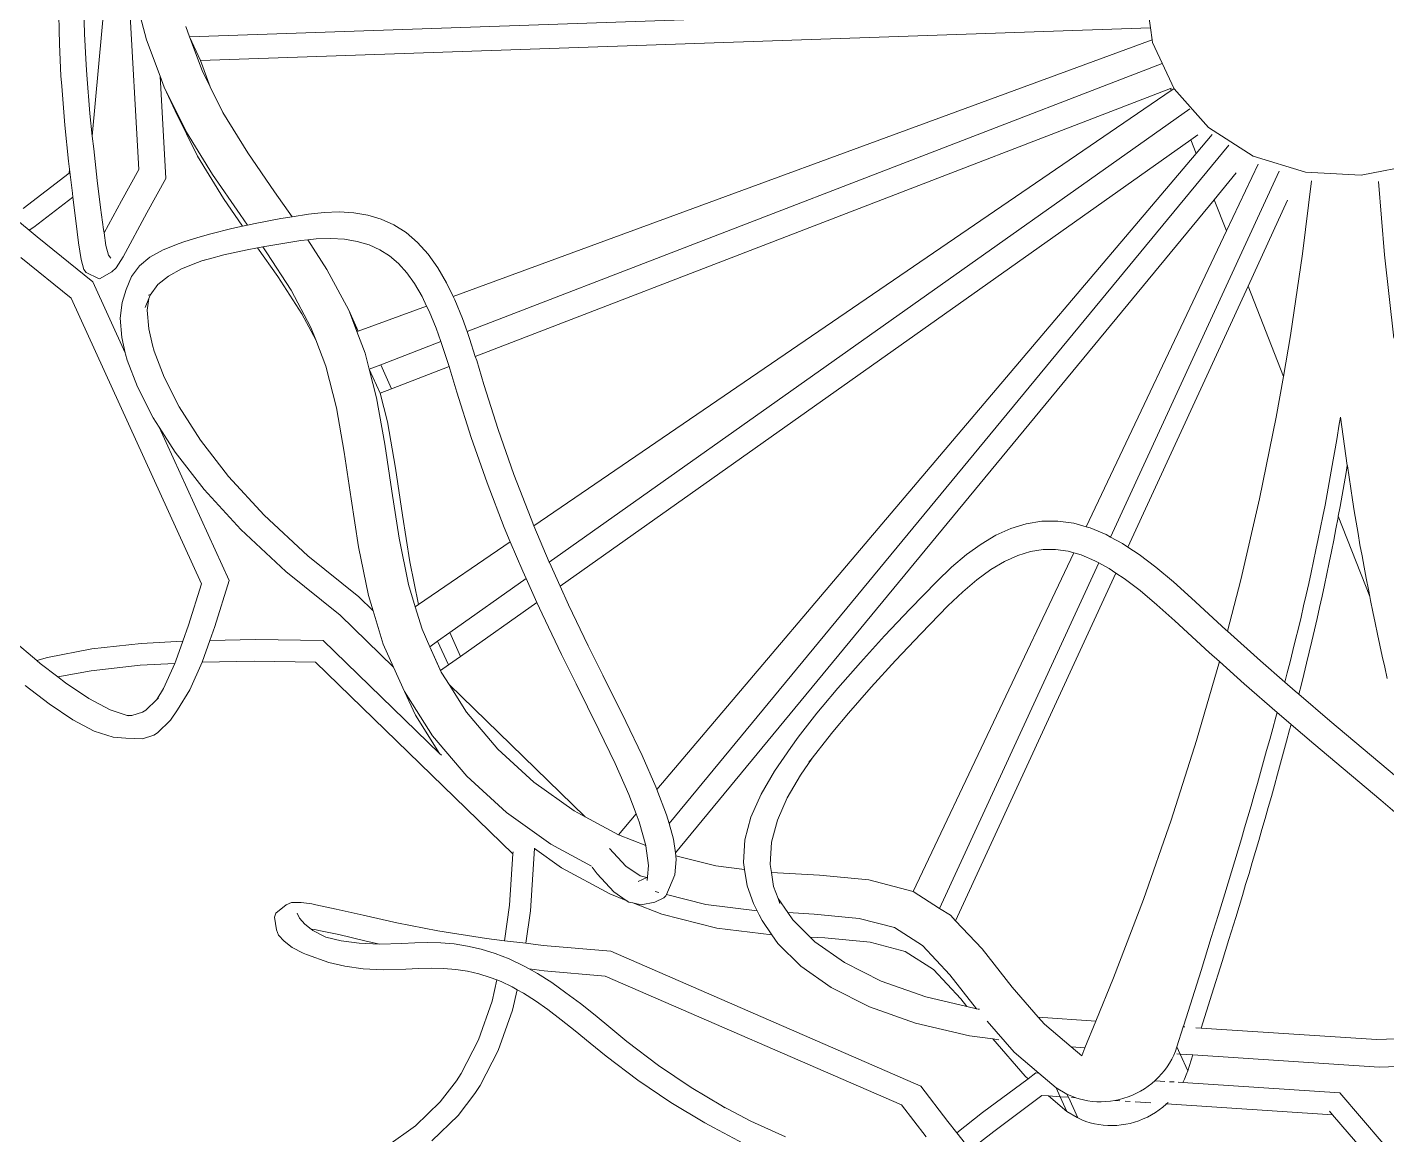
# Model space of a CAD drawing. Header units: millimetres. Extents: x 930469 to 1523124, y -120375 to 411163.
# Drawn here: x 1424498 to 1425119, y -40202 to -39696 of the extents above; entities that cross this region are included whole.
import ezdxf

# ---------------------------------------------------------------- set-up
doc = ezdxf.new("R2010")
doc.units = ezdxf.units.MM
doc.linetypes.add('HIDDEN', pattern=[0.75, 0.5, -0.25])
for name, color, linetype, lineweight in [('A-NET KHUAT', 8, 'HIDDEN', 0), ('A-NET THAY', 8, 'Continuous', 0), ('xr', 8, 'Continuous', 0)]:
    doc.layers.add(name, color=color, linetype=linetype, lineweight=lineweight)

# ---------------------------------------------------------------- blocks, each defined once
blk = doc.blocks.new('zzz')
at = {"layer": 'xr', "ltscale": 3}
for p, q in [((1237263, 21845), (1237281.4, 21866.6)), ((1237656.1, 21851.9), (1237669.3, 21867.7)), ((1237240.2, 21855.7), (1237223.4, 21833.8)), ((1237593.9, 21813.5), (1237631.2, 21859.7)), ((1237708.3, 21815.4), (1237676.1, 21857.4)), ((1237248, 21825.9), (1237260.4, 21842)), ((1237260.4, 21842), (1237263, 21845)), ((1237265.8, 21835.3), (1237263, 21845)), ((1237608.9, 21793.8), (1237650.2, 21844.8)), ((1237650.2, 21844.8), (1237656.1, 21851.9)), ((1237658.8, 21847.8), (1237656.1, 21851.9)), ((1237686.3, 21812.1), (1237658.8, 21847.8)), ((1237223.4, 21833.8), (1237208.9, 21812.1)), ((1237273.5, 21794.6), (1237265.8, 21835.3)), ((1237228.2, 21797.3), (1237242.5, 21818.7)), ((1237242.5, 21818.7), (1237248, 21825.9)), ((1237253.7, 21795.3), (1237248, 21825.9)), ((1237752, 21819.3), (1237719.2, 21815.9)), ((1237787.8, 21822.2), (1237752, 21819.3)), ((1237797.2, 21822.9), (1237787.8, 21822.2)), ((1237826, 21824.4), (1237797.2, 21822.9)), ((1237865.8, 21825.2), (1237826, 21824.4)), ((1237208.9, 21812.1), (1237198.5, 21792.5)), ((1237593.9, 21813.5), (1237333.1, 21694.5)), ((1237629.5, 21804.4), (1237620.3, 21802.1)), ((1237644.5, 21806.8), (1237629.5, 21804.4)), ((1237664.8, 21809.4), (1237644.5, 21806.8)), ((1237686.3, 21812.1), (1237664.8, 21809.4)), ((1237689.9, 21812.5), (1237686.3, 21812.1)), ((1237712, 21815.1), (1237689.9, 21812.5)), ((1237712, 21815.1), (1237708.3, 21815.4)), ((1237719.2, 21815.9), (1237712, 21815.1)), ((1237198.5, 21792.5), (1237192.8, 21775.2)), ((1237218, 21778.1), (1237228.2, 21797.3)), ((1237258.7, 21750.5), (1237253.7, 21795.3)), ((1237278.5, 21749.5), (1237273.5, 21794.6)), ((1237608.9, 21793.8), (1237544.1, 21764.3)), ((1237611.9, 21788.5), (1237617.5, 21800)), ((1237620.3, 21802.1), (1237617.5, 21800)), ((1237701.5, 21789.7), (1237730.4, 21793)), ((1237730.4, 21793), (1237742.1, 21794.3)), ((1237742.1, 21794.3), (1237762.8, 21796.4)), ((1237742.1, 21794.3), (1237967, 21774)), ((1237762.8, 21796.4), (1237798.2, 21799.3)), ((1237798.2, 21799.3), (1237807.3, 21799.9)), ((1237807.3, 21799.9), (1237835.7, 21801.4)), ((1237835.7, 21801.4), (1237858.2, 21801.9)), ((1237611.9, 21788.5), (1237611.7, 21787.7)), ((1237618.2, 21776.5), (1237611.7, 21787.7)), ((1237630.5, 21777.5), (1237633.3, 21779.5)), ((1237633.3, 21779.5), (1237642.2, 21781.8)), ((1237642.2, 21781.8), (1237653.6, 21783.5)), ((1237653.6, 21783.5), (1237656.9, 21784.1)), ((1237653.6, 21783.5), (1237683.1, 21767.6)), ((1237656.9, 21784.1), (1237676.8, 21786.7)), ((1237676.8, 21786.7), (1237701.5, 21789.7)), ((1237192, 21763.7), (1237192.8, 21775.2)), ((1237212.7, 21762.4), (1237218, 21778.1)), ((1237544.1, 21764.3), (1237558.2, 21767.4)), ((1237558.2, 21767.4), (1237575.7, 21768.8)), ((1237575.7, 21768.8), (1237590.1, 21767)), ((1237602.1, 21763.3), (1237590.1, 21767)), ((1237618.2, 21776.5), (1237621.7, 21772.4)), ((1237621.7, 21772.4), (1237631.8, 21766.2)), ((1237683.1, 21767.6), (1237711.6, 21751.9)), ((1237192, 21763.7), (1237191.4, 21748.4)), ((1237212.4, 21761.2), (1237212.7, 21762.4)), ((1237212.7, 21762.4), (1237212.6, 21758.2)), ((1237212.6, 21758.2), (1237215.8, 21748.4)), ((1237512.9, 21753), (1237537.3, 21762.3)), ((1237537.3, 21762.3), (1237542.9, 21764)), ((1237542.9, 21764), (1237544.1, 21764.3)), ((1237602.1, 21763.3), (1237613.9, 21758.6)), ((1237613.9, 21758.6), (1237623.6, 21751.3)), ((1237631.8, 21766.2), (1237672, 21744.5)), ((1237914.7, 21763.3), (1237711.6, 21751.9)), ((1237830.2, 21744.8), (1237875, 21756.6)), ((1237191.4, 21748.4), (1237194.8, 21738.1)), ((1237215.8, 21748.4), (1237217.6, 21745.5)), ((1237217.6, 21745.5), (1237227.5, 21735.2)), ((1237260.4, 21718.9), (1237258.7, 21750.5)), ((1237280.6, 21711.6), (1237278.5, 21749.5)), ((1237484.8, 21738.7), (1237512.9, 21753)), ((1237566, 21742.6), (1237551, 21739.3)), ((1237583.2, 21744), (1237566, 21742.6)), ((1237593.6, 21742.7), (1237583.2, 21744)), ((1237585.4, 21745.9), (1237593.6, 21742.7)), ((1237593.6, 21742.7), (1237596.9, 21741.4)), ((1237596.6, 21742.5), (1237597.4, 21742.2)), ((1237623.6, 21751.3), (1237631.5, 21741.6)), ((1237672, 21744.5), (1237703.5, 21727.1)), ((1237830.2, 21744.8), (1237796.8, 21732.3)), ((1237194.8, 21738.1), (1237196.8, 21734.8)), ((1237196.8, 21734.8), (1237208.4, 21722.8)), ((1237227.5, 21735.2), (1237237.3, 21729.1)), ((1237227.5, 21735.2), (1237228.8, 21733.9)), ((1237476.2, 21733.3), (1237336.1, 21669.3)), ((1237453.4, 21718.7), (1237476.2, 21733.3)), ((1237476.2, 21733.3), (1237484.8, 21738.7)), ((1237545.7, 21737.7), (1237521.8, 21728.6)), ((1237551, 21739.3), (1237545.7, 21737.7)), ((1237596.9, 21741.4), (1237606.4, 21734.3)), ((1237606.4, 21734.3), (1237614.2, 21724.7)), ((1237631.5, 21741.6), (1237638.3, 21729.4)), ((1237638.3, 21729.4), (1237644.1, 21714.8)), ((1237796.8, 21732.3), (1237703.5, 21727.1)), ((1237796.8, 21732.3), (1237786.9, 21728.6)), ((1237217.9, 21716.4), (1237208.4, 21722.8)), ((1237237.3, 21729.1), (1237260.4, 21718.9)), ((1237260.4, 21718.9), (1237262.6, 21718)), ((1237262.6, 21718), (1237280.6, 21711.6)), ((1237419.1, 21692.1), (1237453.4, 21718.7)), ((1237521.8, 21728.6), (1237494.7, 21714.8)), ((1237614.2, 21724.7), (1237620.8, 21712.7)), ((1237765.1, 21718.7), (1237723.8, 21698.2)), ((1237786.9, 21728.6), (1237745.6, 21708.2)), ((1237765.1, 21718.7), (1237786.9, 21728.6)), ((1237217.9, 21716.4), (1237236.2, 21705.2)), ((1237236.2, 21705.2), (1237261.5, 21694)), ((1237280.6, 21711.6), (1237295.2, 21706.3)), ((1237295.2, 21706.3), (1237333.1, 21694.5)), ((1237494.7, 21714.8), (1237464.3, 21695.4)), ((1237620.8, 21712.7), (1237626.6, 21698.3)), ((1237644.1, 21714.8), (1237645.5, 21710.7)), ((1237645.5, 21710.7), (1237649.5, 21697.7)), ((1237745.6, 21708.2), (1237706.9, 21684.3)), ((1237832.9, 21705.4), (1237802, 21693.9)), ((1237811.2, 21695.5), (1237832.9, 21705.4)), ((1237842.3, 21708.9), (1237832.9, 21705.4)), ((1237864.3, 20793.1), (1237832.9, 21705.4)), ((1237262.3, 21646.4), (1237261.5, 21694)), ((1237261.5, 21694), (1237261.5, 21694)), ((1237261.5, 21694), (1237281.4, 21686.9)), ((1237382.6, 21658.5), (1237419.1, 21692.1)), ((1237464.3, 21695.4), (1237431.2, 21669.7)), ((1237626.6, 21698.3), (1237628, 21694.3)), ((1237628, 21694.3), (1237630.1, 21687.3)), ((1237628.5, 21693.4), (1237630.1, 21687.3)), ((1237652.8, 21685.9), (1237649.5, 21697.7)), ((1237723.8, 21698.2), (1237685.1, 21674.4)), ((1237811.2, 21695.5), (1237787.1, 21686.5)), ((1237802, 21693.9), (1237787.1, 21686.5)), ((1237841, 20827.4), (1237811.2, 21695.5)), ((1237282.1, 21645.1), (1237281.4, 21686.9)), ((1237281.4, 21686.9), (1237294.1, 21682.3)), ((1237294.1, 21682.3), (1237336.1, 21669.3)), ((1237630.1, 21687.3), (1237633.5, 21674.2)), ((1237652.8, 21685.9), (1237657.7, 21666.7)), ((1237706.9, 21684.3), (1237670.5, 21659.2)), ((1237787.1, 21686.5), (1237763.6, 21674.9)), ((1237431.2, 21669.7), (1237395.8, 21637.1)), ((1237633.5, 21674.2), (1237638.1, 21652.7)), ((1237685.1, 21674.4), (1237659.8, 21657)), ((1237763.6, 21674.9), (1237726.9, 21652.3)), ((1237344.4, 21617.3), (1237382.6, 21658.5)), ((1237657.7, 21666.7), (1237659.8, 21657)), ((1237659.8, 21657), (1237660.8, 21652.5)), ((1237670.5, 21659.2), (1237660.8, 21652.5)), ((1237261.5, 21590.3), (1237262.3, 21646.4)), ((1237281.2, 21583.2), (1237282.1, 21645.1)), ((1237639.9, 21643.2), (1237613.8, 21624.9)), ((1237638.1, 21652.7), (1237639.9, 21643.2)), ((1237639.9, 21643.2), (1237640.8, 21638.5)), ((1237660.8, 21652.5), (1237662.3, 21645.4)), ((1237662.3, 21645.4), (1237666.7, 21621.9)), ((1237726.9, 21652.3), (1237691.3, 21627.7)), ((1237395.8, 21637.1), (1237358.7, 21597.2)), ((1237635.5, 21634.8), (1237601.4, 21612.7)), ((1237640.8, 21638.5), (1237635.5, 21634.8)), ((1237640.8, 21638.5), (1237642.5, 21629.2)), ((1237006.6, 21619.1), (1237000.9, 21611.5)), ((1237012.1, 21624), (1237006.6, 21619.1)), ((1237016.9, 21626), (1237012.1, 21624)), ((1237028.6, 21627.7), (1237016.9, 21626)), ((1237032.2, 21626.5), (1237028.6, 21627.7)), ((1237039.9, 21617), (1237032.2, 21626.5)), ((1237613.8, 21624.9), (1237579.6, 21602.8)), ((1237642.5, 21629.2), (1237646.6, 21603.8)), ((1237666.7, 21621.9), (1237668.4, 21611.7)), ((1237691.3, 21627.7), (1237668.4, 21611.7)), ((1237000.9, 21611.5), (1236995.5, 21601.5)), ((1237022, 21600.2), (1237027.5, 21605.1)), ((1237027.5, 21605.1), (1237032.2, 21607.1)), ((1237041.8, 21612.3), (1237039.9, 21617)), ((1237041.9, 21603.4), (1237041.8, 21612.3)), ((1237304.3, 21567.8), (1237344.4, 21617.3)), ((1237601.4, 21612.7), (1237567.3, 21594.5)), ((1237668.4, 21611.7), (1237670.8, 21596.7)), ((1236994.3, 21598.6), (1236987.1, 21578.2)), ((1236995.5, 21601.5), (1236994.3, 21598.6)), ((1237011.1, 21582.8), (1237016.4, 21592.8)), ((1237016.4, 21592.8), (1237017.5, 21594.2)), ((1237017.1, 21591), (1237017.5, 21594.2)), ((1237017.5, 21594.2), (1237022, 21600.2)), ((1237039.8, 21589.9), (1237040.6, 21593.8)), ((1237040.6, 21593.8), (1237041.9, 21603.4)), ((1237358.7, 21597.2), (1237321.1, 21550.7)), ((1237579.6, 21602.8), (1237556, 21590.1)), ((1237567.3, 21594.5), (1237556, 21590.1)), ((1237647.3, 21597.4), (1237620.1, 21579.9)), ((1237646.6, 21603.8), (1237647.3, 21597.4)), ((1237647.3, 21597.4), (1237648.2, 21589.7)), ((1237670.8, 21596.7), (1237672.4, 21582.4)), ((1237010.3, 21580.9), (1237006.9, 21566.9)), ((1237010.3, 21580.9), (1237011.1, 21582.8)), ((1237010.4, 21581.4), (1237010.3, 21580.9)), ((1237012.5, 21569), (1237016.4, 21587.3)), ((1237016.4, 21587.3), (1237017.1, 21591)), ((1237035.9, 21571.3), (1237039.8, 21589.9)), ((1237261.5, 21590.3), (1237086.3, 21409.9)), ((1237281.2, 21583.2), (1237178.1, 21477)), ((1237531.9, 21580.9), (1237493.9, 21571.2)), ((1237556, 21590.1), (1237531.9, 21580.9)), ((1237648.2, 21589.7), (1237648.6, 21576.4)), ((1237672.4, 21582.4), (1237672.8, 21568.6)), ((1236987.1, 21578.2), (1236983.6, 21563.6)), ((1237006.9, 21545.1), (1237012.5, 21569)), ((1237030.2, 21546.8), (1237035.9, 21571.3)), ((1237304.3, 21567.8), (1237256.9, 21519)), ((1237493.9, 21571.2), (1237453.3, 21564)), ((1237620.1, 21579.9), (1237583, 21560)), ((1237648.6, 21576.4), (1237647.9, 21563.9)), ((1237672.8, 21568.6), (1237672, 21555.4)), ((1236983.6, 21563.6), (1236981.4, 21546.9)), ((1237006.9, 21566.9), (1237004.8, 21550.3)), ((1237410.8, 21557.7), (1237366.9, 21550.9)), ((1237453.3, 21564), (1237410.8, 21557.7)), ((1237571.7, 21555.7), (1237563.5, 21552.5)), ((1237563.9, 21551.3), (1237583, 21560)), ((1237571.7, 21555.7), (1237563.9, 21551.4)), ((1237583, 21560), (1237571.7, 21555.7)), ((1237647.9, 21563.9), (1237645.9, 21552.2)), ((1237672, 21555.4), (1237669.9, 21542.6)), ((1236981.4, 21546.9), (1236980.5, 21528.2)), ((1237004.8, 21550.3), (1237003.9, 21531.7)), ((1237003.9, 21531.7), (1237006.9, 21545.1)), ((1237023.4, 21516.1), (1237030.2, 21546.8)), ((1237308.3, 21537.6), (1237321.1, 21550.7)), ((1237366.9, 21550.9), (1237322.4, 21541.8)), ((1237543.9, 21545), (1237529.1, 21541.2)), ((1237563.5, 21552.5), (1237543.9, 21545)), ((1237563.9, 21551.4), (1237563.5, 21552.5)), ((1237563.9, 21551.3), (1237563.9, 21551.4)), ((1237586.8, 21488.8), (1237563.9, 21551.3)), ((1237645.9, 21552.2), (1237642.7, 21541.4)), ((1237003.9, 21531.7), (1237004.5, 21511.3)), ((1237308.3, 21537.6), (1237277.9, 21528.4)), ((1237322.4, 21541.8), (1237308.3, 21537.6)), ((1237502.9, 21534.5), (1237460.6, 21527)), ((1237507.3, 21531.3), (1237481.1, 21524.6)), ((1237529.1, 21541.2), (1237502.9, 21534.5)), ((1237507.3, 21531.3), (1237529.1, 21541.2)), ((1237511.3, 21520.8), (1237507.3, 21531.3)), ((1237511.3, 21520.8), (1237533.1, 21530.7)), ((1237533.1, 21530.7), (1237529.1, 21541.2)), ((1237554.3, 21475.8), (1237533.1, 21530.7)), ((1237638.2, 21531.6), (1237632.6, 21522.7)), ((1237642.7, 21541.4), (1237638.2, 21531.6)), ((1237669.9, 21542.6), (1237666.2, 21530.4)), ((1236818.9, 21525.4), (1236837.8, 21499.1)), ((1236980.5, 21528.2), (1236981.1, 21507.7)), ((1237256.9, 21519), (1237234.7, 21509)), ((1237277.9, 21528.4), (1237256.9, 21519)), ((1237417.7, 21520.7), (1237374.7, 21514)), ((1237460.6, 21527), (1237417.7, 21520.7)), ((1237481.1, 21524.6), (1237438.8, 21517.1)), ((1237531.6, 21468.3), (1237511.3, 21520.8)), ((1237632.6, 21522.7), (1237625.6, 21514.5)), ((1237660.9, 21518.8), (1237653.9, 21507.6)), ((1237666.2, 21530.4), (1237660.9, 21518.8)), ((1236981.1, 21507.7), (1236981.7, 21496.1)), ((1237004.5, 21511.3), (1237005.1, 21499.5)), ((1237016.1, 21478.6), (1237023.4, 21516.1)), ((1237234.7, 21509), (1237194.2, 21483.3)), ((1237212.9, 21499.1), (1237234.7, 21509)), ((1237374.7, 21514), (1237332.5, 21505.4)), ((1237395.9, 21510.8), (1237353, 21504.1)), ((1237438.8, 21517.1), (1237395.9, 21510.8)), ((1237617.3, 21507), (1237607.4, 21499.8)), ((1237625.6, 21514.5), (1237617.3, 21507)), ((1237653.9, 21507.6), (1237645, 21497.2)), ((1236837.8, 21499.1), (1236859.9, 21476.3)), ((1236981.7, 21496.1), (1236981.9, 21484.6)), ((1237005.1, 21499.5), (1237005.3, 21487.6)), ((1237212.9, 21499.1), (1237178.1, 21477)), ((1237312, 21499.2), (1237291.5, 21493)), ((1237332.5, 21505.4), (1237312, 21499.2)), ((1237314.1, 21496.1), (1237312, 21499.2)), ((1237353, 21504.1), (1237314.1, 21496.1)), ((1237371.3, 21412.3), (1237314.1, 21496.1)), ((1237607.4, 21499.8), (1237595.7, 21493)), ((1237645, 21497.2), (1237634.3, 21487.5)), ((1236824.1, 21484), (1236847.4, 21460.1)), ((1236981.9, 21484.6), (1236981.6, 21473.3)), ((1237005.3, 21487.6), (1237005, 21475.7)), ((1237194.2, 21483.3), (1237157.2, 21452)), ((1237275.6, 21485.9), (1237252.4, 21475.5)), ((1237253.8, 21476), (1237275.6, 21485.9)), ((1237291.5, 21493), (1237275.6, 21485.9)), ((1237280.6, 21478.7), (1237275.6, 21485.9)), ((1237582.1, 21486.5), (1237566.5, 21480.1)), ((1237586.8, 21488.8), (1237582.1, 21486.5)), ((1237595.7, 21493), (1237586.8, 21488.8)), ((1237634.3, 21487.5), (1237621.9, 21478.6)), ((1236859.9, 21476.3), (1236879, 21461.6)), ((1236981.6, 21473.3), (1236980.7, 21462.2)), ((1237005, 21475.7), (1237004, 21463.6)), ((1237009, 21434), (1237016.1, 21478.6)), ((1237176.5, 21475.3), (1237178.1, 21477)), ((1237251.5, 21475), (1237241, 21468.3)), ((1237253.8, 21476), (1237251.5, 21475)), ((1237252.4, 21475.5), (1237251.5, 21475)), ((1237258.9, 21468.8), (1237253.8, 21476)), ((1237258.9, 21468.8), (1237280.6, 21478.7)), ((1237266.7, 21457.8), (1237258.9, 21468.8)), ((1237288.5, 21467.7), (1237280.6, 21478.7)), ((1237549, 21473.9), (1237531.6, 21468.3)), ((1237554.3, 21475.8), (1237549, 21473.9)), ((1237566.5, 21480.1), (1237554.3, 21475.8)), ((1237608, 21470.5), (1237595.7, 21464.6)), ((1237621.9, 21478.6), (1237608, 21470.5)), ((1236847.4, 21460.1), (1236867.4, 21444.7)), ((1236879, 21461.6), (1236885.7, 21457.2)), ((1236885.7, 21457.2), (1236916.3, 21441.4)), ((1236980.7, 21462.2), (1236979, 21451.4)), ((1237004, 21463.6), (1237002.1, 21451.4)), ((1237241, 21468.3), (1237120.3, 21344)), ((1237241, 21468.3), (1237215.8, 21452.2)), ((1237266.7, 21457.8), (1237288.5, 21467.7)), ((1237316, 21388), (1237266.7, 21457.8)), ((1237337.8, 21397.9), (1237288.5, 21467.7)), ((1237508.1, 21461.1), (1237466.7, 21448.1)), ((1237529.6, 21467.6), (1237508.1, 21461.1)), ((1237531.6, 21468.3), (1237529.6, 21467.6)), ((1237575.6, 21456.1), (1237563.5, 21451.8)), ((1237592.6, 21463.1), (1237575.6, 21456.1)), ((1237595.7, 21464.6), (1237592.6, 21463.1)), ((1237830, 20825.8), (1237595.7, 21464.6)), ((1236867.4, 21444.7), (1236874.8, 21439.8)), ((1236979, 21451.4), (1236976.7, 21441)), ((1237002.1, 21451.4), (1236999.3, 21438.9)), ((1237157.2, 21452), (1237124.1, 21415.9)), ((1237215.8, 21452.2), (1237182.1, 21423.8)), ((1237466.7, 21448.1), (1237425.3, 21433.6)), ((1237540.8, 21444.3), (1237537, 21443)), ((1237557.1, 21449.5), (1237540.8, 21444.3)), ((1237540.8, 21444.3), (1237785.7, 20809)), ((1237563.5, 21451.8), (1237557.1, 21449.5)), ((1237808.4, 20816.6), (1237563.5, 21451.8)), ((1236874.8, 21439.8), (1236906.6, 21423.3)), ((1236916.3, 21441.4), (1236951.7, 21428.9)), ((1236976.7, 21441), (1236973.5, 21430.8)), ((1236999.3, 21438.9), (1236995.4, 21426.2)), ((1237007, 21417.5), (1237009, 21434)), ((1237425.3, 21433.6), (1237384.5, 21417.8)), ((1237515.2, 21436.5), (1237473.9, 21423.5)), ((1237537, 21443), (1237515.2, 21436.5)), ((1236906.6, 21423.3), (1236943.6, 21410.3)), ((1236951.7, 21428.9), (1236971.1, 21424.5)), ((1236969.6, 21420.7), (1236964.8, 21410.6)), ((1236971.1, 21424.5), (1236969.6, 21420.7)), ((1236973.5, 21430.8), (1236971.1, 21424.5)), ((1236995.4, 21426.2), (1236990.3, 21413.3)), ((1237182.1, 21423.8), (1237151.9, 21390.9)), ((1237473.9, 21423.5), (1237432.9, 21409.1)), ((1236943.6, 21410.3), (1236962.2, 21406)), ((1236964.8, 21410.6), (1236962.2, 21406)), ((1236990.3, 21413.3), (1236984.1, 21400.3)), ((1237004.6, 21398), (1237007, 21417.5)), ((1237007, 21417.5), (1237039.5, 21413.1)), ((1237039.5, 21413.1), (1237086.3, 21409.9)), ((1237086.3, 21409.9), (1237088.3, 21409.8)), ((1237124.1, 21415.9), (1237095.3, 21375.4)), ((1237371.3, 21412.3), (1237344.5, 21401)), ((1237384.5, 21417.8), (1237371.3, 21412.3)), ((1237432.9, 21409.1), (1237392.3, 21393.4)), ((1236958.9, 21400.2), (1236952, 21389.3)), ((1236962.2, 21406), (1236958.9, 21400.2)), ((1236981.2, 21395.2), (1236976.9, 21387.4)), ((1236979.6, 21381.4), (1236981.2, 21395.2)), ((1236984.1, 21400.3), (1236981.2, 21395.2)), ((1237002.7, 21382.2), (1237004.6, 21398)), ((1237004.6, 21398), (1237034.3, 21393.9)), ((1237034.3, 21393.9), (1237091.1, 21390.2)), ((1237337.8, 21397.9), (1237316, 21388)), ((1237344.5, 21401), (1237337.8, 21397.9)), ((1236952, 21389.3), (1236944, 21377.9)), ((1236976.9, 21387.4), (1236968.7, 21374.5)), ((1236997.3, 21320.5), (1237002.7, 21382.2)), ((1237091.1, 21390.2), (1237073.6, 21365.5)), ((1237091.1, 21390.2), (1237091.6, 21390.1)), ((1237151.9, 21390.9), (1237125.7, 21353.9)), ((1237305.7, 21383.3), (1237268.4, 21365.5)), ((1237316, 21388), (1237305.7, 21383.3)), ((1237386, 21390.8), (1237352.8, 21376.8)), ((1237392.3, 21393.4), (1237386, 21390.8)), ((1237783.9, 20808.3), (1237386, 21390.8)), ((1236944, 21377.9), (1236934.8, 21365.8)), ((1236968.7, 21374.5), (1236959.5, 21361.5)), ((1236974.7, 21325.5), (1236979.6, 21381.4)), ((1237095.3, 21375.4), (1237075.2, 21338.2)), ((1237352.4, 21376.6), (1237331, 21366.9)), ((1237352.8, 21376.8), (1237352.4, 21376.6)), ((1237766.9, 20791.4), (1237352.8, 21376.8)), ((1236934.8, 21365.8), (1236924.6, 21353)), ((1236959.5, 21361.5), (1236949.6, 21348.3)), ((1237073.6, 21365.5), (1237049.7, 21321.3)), ((1237268.4, 21365.5), (1237241.6, 21352.2)), ((1237313.7, 21359), (1237276.4, 21341.1)), ((1237331, 21366.9), (1237313.7, 21359)), ((1237331, 21366.9), (1237738.7, 20790.6)), ((1236924.6, 21353), (1236913.5, 21339.3)), ((1236949.6, 21348.3), (1236938.8, 21334.8)), ((1237125.7, 21353.9), (1237120.3, 21344)), ((1237241.6, 21352.2), (1237199.6, 21331.4)), ((1236913.5, 21339.3), (1236901.4, 21324.6)), ((1236938.8, 21334.8), (1236927.2, 21320.6)), ((1237051.6, 21317.6), (1237068, 21332.8)), ((1237068, 21332.8), (1237074.2, 21337.5)), ((1237120.3, 21344), (1237103.8, 21313.4)), ((1237276.4, 21341.1), (1237249.6, 21327.9)), ((1236974.7, 21325.5), (1236856.9, 21054.8)), ((1236997.3, 21320.5), (1236874.1, 21037.2)), ((1236901.4, 21324.6), (1236879.5, 21295.8)), ((1236927.2, 21320.6), (1236915, 21305.8)), ((1237049.7, 21321.3), (1237043.8, 21306.4)), ((1237091.1, 21321.6), (1237075.1, 21306.9)), ((1237199.6, 21331.4), (1237168.8, 21316.5)), ((1237249.6, 21327.9), (1237207.4, 21306.9)), ((1237043.8, 21306.4), (1237051.6, 21317.6)), ((1237075.1, 21306.9), (1237066.1, 21293.8)), ((1237103.8, 21313.4), (1237094.1, 21288.5)), ((1237122.8, 21297.3), (1237103.8, 21313.4)), ((1237168.8, 21316.5), (1237140.6, 21304.1)), ((1237207.4, 21306.9), (1237176.2, 21291.9)), ((1236879.5, 21295.8), (1236859.1, 21265.7)), ((1236915, 21305.8), (1236893.1, 21277)), ((1237041.5, 21300.3), (1237031.1, 21273.8)), ((1237039.8, 21292.8), (1237041.5, 21300.3)), ((1237041.5, 21300.3), (1237042.3, 21304.1)), ((1237042.3, 21304.1), (1237043.8, 21306.4)), ((1237043.8, 21306.4), (1237043.2, 21304.9)), ((1237064.7, 21287.5), (1237061.2, 21295.4)), ((1237115.5, 21294.5), (1237094.1, 21288.5)), ((1237122.8, 21297.3), (1237115.5, 21294.5)), ((1237140.6, 21304.1), (1237122.8, 21297.3)), ((1237042.3, 21280.4), (1237039.8, 21292.8)), ((1237065.2, 21286.9), (1237061.9, 21287.2)), ((1237066.1, 21293.8), (1237064.7, 21287.5)), ((1237064.8, 21287.3), (1237064.7, 21287.5)), ((1237065.2, 21286.9), (1237064.8, 21287.3)), ((1237075.7, 21285.9), (1237065.2, 21286.9)), ((1237093.7, 21288.4), (1237075.7, 21285.9)), ((1237094.1, 21288.5), (1237093.7, 21288.4)), ((1237176.2, 21291.9), (1237147.6, 21279.2)), ((1236893.1, 21277), (1236872.9, 21247.1)), ((1237031.1, 21273.8), (1237018.4, 21223.7)), ((1237049.3, 21269.6), (1237040.2, 21233.6)), ((1237046.1, 21271.9), (1237042.3, 21280.4)), ((1237048, 21270.2), (1237046.1, 21271.9)), ((1237049.3, 21269.6), (1237048, 21270.2)), ((1237055.5, 21266.8), (1237049.3, 21269.6)), ((1237051.9, 21279.8), (1237051.1, 21276.7)), ((1237145.2, 21278.3), (1237122, 21269.5)), ((1237147.6, 21279.2), (1237145.2, 21278.3)), ((1237726.3, 20785.7), (1237145.2, 21278.3)), ((1236859.1, 21265.7), (1236840.5, 21234.6)), ((1237067.2, 21262), (1237055.5, 21266.8)), ((1237081.3, 21260.7), (1237067.2, 21262)), ((1237084.6, 21261.2), (1237075.4, 21224.6)), ((1237084.6, 21261.2), (1237081.3, 21260.7)), ((1237087.3, 21261.5), (1237084.6, 21261.2)), ((1237099.8, 21263.2), (1237087.3, 21261.5)), ((1237087.3, 21261.5), (1237684, 20769.1)), ((1237114.1, 21267.3), (1237099.8, 21263.2)), ((1237122, 21269.5), (1237114.1, 21267.3)), ((1237733.8, 20755.9), (1237114.1, 21267.3)), ((1236872.9, 21247.1), (1236855.8, 21218.5)), ((1236836.2, 21226.8), (1236840.5, 21234.6)), ((1237040.2, 21233.6), (1237034.4, 21186.8)), ((1236836.2, 21226.8), (1236819.4, 21194.8)), ((1237018.4, 21223.7), (1237012.2, 21173.2)), ((1237075.4, 21224.6), (1237072.1, 21198.3)), ((1236842.2, 21192.6), (1236855.8, 21218.5)), ((1236855.8, 21218.5), (1236854.4, 21216.2)), ((1237041.1, 21190), (1237057.1, 21196)), ((1237057.1, 21196), (1237072.1, 21198.3)), ((1237072.1, 21198.3), (1237078.3, 21199.3)), ((1237078.3, 21199.3), (1237099.2, 21197.9)), ((1237099.2, 21197.9), (1237120, 21192.4)), ((1236827.7, 21161), (1236842.2, 21192.6)), ((1237025.3, 21182.3), (1237030.6, 21185)), ((1237034.4, 21186.8), (1237030.6, 21185)), ((1237041.1, 21190), (1237034.4, 21186.8)), ((1237120, 21192.4), (1237140.8, 21183.2)), ((1237140.8, 21183.2), (1237161.9, 21170.9)), ((1237004.3, 21167.8), (1237012.2, 21173.2)), ((1237012.2, 21173.2), (1237025.3, 21182.3)), ((1237045.4, 21167.6), (1237056.4, 21171.7)), ((1237056.4, 21171.7), (1237069.3, 21173.8)), ((1237069.3, 21173.8), (1237066.9, 21129.9)), ((1237069.3, 21173.8), (1237076.7, 21175)), ((1237076.7, 21175), (1237096.9, 21173.6)), ((1237096.9, 21173.6), (1237117.1, 21168.2)), ((1237161.9, 21170.9), (1237183.5, 21156)), ((1236983.7, 21146.8), (1237004.3, 21167.8)), ((1237032.6, 21158.8), (1237026, 21154.2)), ((1237032.6, 21158.8), (1237031.3, 21134.7)), ((1237045.4, 21167.6), (1237032.6, 21158.8)), ((1237041.1, 21166), (1237045.4, 21167.6)), ((1237117.1, 21168.2), (1237137.5, 21159.3)), ((1237137.5, 21159.3), (1237158.2, 21147.2)), ((1236964.2, 21119), (1236983.7, 21146.8)), ((1237026, 21154.2), (1237010.2, 21138.2)), ((1237158.2, 21147.2), (1237173.8, 21136.4)), ((1237192.9, 21149.2), (1237183.5, 21156)), ((1237192.9, 21149.2), (1237215, 21132.1)), ((1237006, 21133.9), (1236987.2, 21107)), ((1237010.2, 21138.2), (1237006, 21133.9)), ((1237010.2, 21138.2), (1237009.5, 21124.8)), ((1237031.3, 21134.7), (1237027.4, 21093.5)), ((1237170, 21139.4), (1237173.8, 21136.4)), ((1237173.8, 21136.4), (1237192.1, 21122.3)), ((1237009.5, 21124.8), (1237005.6, 21083.6)), ((1237066.9, 21129.9), (1237062.7, 21084.8)), ((1237192.1, 21122.3), (1237197.7, 21117.7)), ((1237215, 21132.1), (1237220.6, 21127.5)), ((1237220.6, 21127.5), (1237237.8, 21113.1)), ((1236946.6, 21084.1), (1236964.2, 21119)), ((1237197.7, 21117.7), (1237215, 21103.2)), ((1237237.8, 21113.1), (1237261.3, 21092.4)), ((1236987.2, 21107), (1236970.1, 21073.3)), ((1237215, 21103.2), (1237238.6, 21082.5)), ((1236931.6, 21042), (1236946.6, 21084.1)), ((1237005.6, 21083.6), (1236997.1, 21051.5)), ((1237027.4, 21093.5), (1237018.9, 21061.4)), ((1237062.7, 21084.8), (1237051.9, 21044.2)), ((1237261.3, 21092.4), (1237285.5, 21070.3)), ((1236970.1, 21073.3), (1236955.7, 21032.5)), ((1237238.6, 21082.5), (1237262.9, 21060.2)), ((1237018.9, 21061.4), (1237002.5, 21035.7)), ((1237262.9, 21060.2), (1237287.7, 21036.8)), ((1237285.5, 21070.3), (1237310.2, 21047)), ((1236827.8, 21032.4), (1236856.9, 21054.8)), ((1236997.1, 21051.5), (1236980.7, 21025.7)), ((1237310.2, 21047), (1237335.2, 21022.7)), ((1236841.8, 21012.5), (1236874.1, 21037.2)), ((1236920.1, 20992.7), (1236931.6, 21042)), ((1237002.5, 21035.7), (1236975.8, 21010.6)), ((1237051.9, 21044.2), (1237036.5, 21020.1)), ((1237361.4, 20897.5), (1237051.9, 21044.2)), ((1237287.7, 21036.8), (1237312.9, 21012.4)), ((1236955.7, 21032.5), (1236946.9, 20995.1)), ((1236980.7, 21025.7), (1236954, 21000.7)), ((1237335.2, 21022.7), (1237348.2, 21009.1)), ((1236831.5, 21004.4), (1236841.8, 21012.5)), ((1236975.8, 21010.6), (1236944.8, 20986.2)), ((1237030.2, 21010.2), (1237025.1, 21005.4)), ((1237036.5, 21020.1), (1237030.2, 21010.2)), ((1237352.2, 20874.6), (1237036.5, 21020.1)), ((1237312.9, 21012.4), (1237325.7, 20998.9)), ((1237348.2, 21009.1), (1237359.7, 20995.6)), ((1236817.1, 20993), (1236831.5, 21004.4)), ((1236850.1, 20980.8), (1236831.5, 21004.4)), ((1236954, 21000.7), (1236946.9, 20995.1)), ((1237025.1, 21005.4), (1236999.4, 20981.2)), ((1237342.9, 20859), (1237025.1, 21005.4)), ((1237325.7, 20998.9), (1237336.8, 20985.9)), ((1236832.8, 20970.6), (1236815.9, 20992)), ((1236917.2, 20971.5), (1236920.1, 20992.7)), ((1236944.5, 20984.7), (1236944.3, 20983.7)), ((1236944.8, 20986.2), (1236944.5, 20984.7)), ((1236946.9, 20995.1), (1236944.8, 20986.2)), ((1237336.8, 20985.9), (1237346, 20973.2)), ((1237359.7, 20995.6), (1237369.4, 20982.1)), ((1236880.9, 20939.2), (1236850.1, 20980.8)), ((1236917.2, 20971.5), (1236883.2, 20941.9)), ((1236933.5, 20976.6), (1236905, 20951.8)), ((1236916.4, 20966), (1236917.2, 20971.5)), ((1236999.4, 20981.2), (1236964.5, 20953.7)), ((1237346, 20973.2), (1237353.4, 20960.8)), ((1237369.4, 20982.1), (1237377.5, 20968.6)), ((1236865.5, 20926.5), (1236832.8, 20970.6)), ((1237353.4, 20960.8), (1237358.9, 20948.7)), ((1237377.5, 20968.6), (1237383.7, 20954.9)), ((1236905, 20951.8), (1236886.1, 20929.4)), ((1236964.5, 20953.7), (1236937.1, 20929.9)), ((1237358.9, 20948.7), (1237362.5, 20936.9)), ((1237383.7, 20954.9), (1237388, 20940.9)), ((1236883.2, 20941.9), (1236880.9, 20939.2)), ((1236886.2, 20932.1), (1236880.9, 20939.2)), ((1237362.5, 20936.9), (1237364.3, 20925.5)), ((1237388, 20940.9), (1237390.3, 20926.6)), ((1236865.1, 20920.5), (1236865.5, 20926.5)), ((1236886.1, 20929.4), (1236872.7, 20913.6)), ((1236886.1, 20929.4), (1236886.2, 20932.1)), ((1236930.6, 20924.3), (1236909.9, 20899.7)), ((1236937.1, 20929.9), (1236930.6, 20924.3)), ((1236937.1, 20929.9), (1236933.6, 20877.2)), ((1237364.3, 20925.5), (1237364.4, 20914.1)), ((1237390.3, 20926.6), (1237390.4, 20912)), ((1236865.1, 20920.5), (1236851, 20903.7)), ((1236851, 20903.7), (1236864.4, 20909.8)), ((1236863.9, 20902.4), (1236864.4, 20909.8)), ((1236864.4, 20909.8), (1236865.1, 20920.5)), ((1236864.4, 20909.8), (1236872.7, 20913.6)), ((1236872.7, 20913.6), (1236866.8, 20903.7)), ((1237364.4, 20914.1), (1237362.8, 20902.6)), ((1237390.4, 20912), (1237388.4, 20897.3)), ((1236851, 20903.7), (1236845.1, 20893.8)), ((1236845.1, 20893.8), (1236863.9, 20902.4)), ((1236845.3, 20894.4), (1236851, 20903.7)), ((1236863.5, 20895.7), (1236863.7, 20899.5)), ((1236863.7, 20896.3), (1236865.1, 20900.1)), ((1236863.9, 20902.4), (1236866.8, 20903.7)), ((1236865.1, 20900.1), (1236866.8, 20903.7)), ((1236909.9, 20899.7), (1236901.9, 20890.2)), ((1236909.1, 20887.2), (1236909.9, 20899.7)), ((1237361.4, 20897.5), (1237359.4, 20890.7)), ((1237362.8, 20902.6), (1237361.4, 20897.5)), ((1237388.4, 20897.3), (1237385.2, 20886.1)), ((1236840.7, 20882.5), (1236841.9, 20886.4)), ((1236841.9, 20886.4), (1236843.4, 20890.2)), ((1236843.4, 20890.2), (1236845.1, 20893.8)), ((1236845.1, 20893.8), (1236845.3, 20894.4)), ((1236860.2, 20880.5), (1236860.7, 20884.5)), ((1236860.7, 20884.5), (1236861.5, 20888.5)), ((1236861.5, 20888.5), (1236862.5, 20892.5)), ((1236862.5, 20892.5), (1236863.5, 20895.7)), ((1236863.5, 20895.7), (1236863.7, 20896.3)), ((1236909.1, 20887.2), (1236901.9, 20890.2)), ((1236933.6, 20877.2), (1236909.1, 20887.2)), ((1237359.4, 20890.7), (1237354.2, 20878.3)), ((1237385.2, 20886.1), (1237384.2, 20882.5)), ((1237655.6, 20758), (1237385.2, 20886.1)), ((1236838.4, 20870.5), (1236838.9, 20874.6)), ((1236838.9, 20874.6), (1236839.7, 20878.6)), ((1236839.7, 20878.6), (1236840.7, 20882.5)), ((1236859.8, 20872.3), (1236859.9, 20876.4)), ((1236860, 20868.1), (1236859.8, 20872.3)), ((1236859.9, 20876.4), (1236860.2, 20880.5)), ((1236973, 20861), (1236933.6, 20877.2)), ((1237352.2, 20874.6), (1237347.1, 20865.2)), ((1237354.2, 20878.3), (1237352.2, 20874.6)), ((1237384.2, 20882.5), (1237378, 20867.7)), ((1236838, 20862.3), (1236838.1, 20866.4)), ((1236838.2, 20858.2), (1236838, 20862.3)), ((1236838.1, 20866.4), (1236838.4, 20870.5)), ((1236860.4, 20864), (1236860, 20868.1)), ((1236861, 20859.9), (1236860.4, 20864)), ((1236860.8, 20855.3), (1236861.1, 20859.6)), ((1236861.1, 20859.6), (1236861, 20859.9)), ((1236861.9, 20855.8), (1236861.1, 20859.6)), ((1237044.7, 20833.8), (1236973, 20861)), ((1237347.1, 20865.2), (1237342.9, 20859)), ((1237375.8, 20863.8), (1237369.8, 20852.9)), ((1237378, 20867.7), (1237375.8, 20863.8)), ((1237710.2, 20709.7), (1237375.8, 20863.8)), ((1236838.6, 20854.1), (1236838.2, 20858.2)), ((1236839.3, 20849.9), (1236838.6, 20854.1)), ((1236840.1, 20845.9), (1236839.3, 20849.9)), ((1236860.2, 20845.9), (1236860.5, 20850.6)), ((1236863, 20851.8), (1236861.9, 20855.8)), ((1236864.3, 20847.8), (1236863, 20851.8)), ((1236865.9, 20843.9), (1236864.3, 20847.8)), ((1237338, 20851.4), (1237326.9, 20836.8)), ((1237342.9, 20859), (1237338, 20851.4)), ((1237366.6, 20848), (1237359.9, 20837.8)), ((1237369.8, 20852.9), (1237366.6, 20848)), ((1237366.6, 20848), (1237605, 20738.2)), ((1236841.2, 20841.8), (1236840.1, 20845.9)), ((1236842.5, 20837.9), (1236841.2, 20841.8)), ((1236844.1, 20834), (1236842.5, 20837.9)), ((1236858.9, 20827), (1236859.9, 20841.2)), ((1236867.6, 20840.1), (1236865.9, 20843.9)), ((1236869.6, 20836.5), (1236867.6, 20840.1)), ((1236871.7, 20832.9), (1236869.6, 20836.5)), ((1237326.9, 20836.8), (1237313.9, 20821.4)), ((1237359.9, 20837.8), (1237348.2, 20822.4)), ((1236845.8, 20830.2), (1236844.1, 20834)), ((1236847.8, 20826.5), (1236845.8, 20830.2)), ((1236850, 20822.9), (1236847.8, 20826.5)), ((1236852.3, 20819.5), (1236850, 20822.9)), ((1236874.1, 20829.4), (1236871.7, 20832.9)), ((1236876.6, 20826.1), (1236874.1, 20829.4)), ((1236879.4, 20823), (1236876.6, 20826.1)), ((1236878.4, 20814.1), (1236879, 20822.8)), ((1236882.2, 20820), (1236879.4, 20823)), ((1237117, 20808.5), (1237044.7, 20833.8)), ((1237348.2, 20822.4), (1237334.8, 20806.4)), ((1237827.6, 20825.4), (1237785.3, 20805.7)), ((1237826.3, 20824.9), (1237827.6, 20825.4)), ((1237830, 20825.8), (1237827.6, 20825.4)), ((1237841, 20827.4), (1237830, 20825.8)), ((1237862.8, 20830.5), (1237841, 20827.4)), ((1236858, 20812.6), (1236848, 20661.1)), ((1236854.9, 20816.2), (1236852.3, 20819.5)), ((1236857.6, 20813.1), (1236854.9, 20816.2)), ((1236858, 20812.6), (1236857.6, 20813.1)), ((1236858, 20812.6), (1236858, 20813.3)), ((1236859.3, 20811.3), (1236858, 20812.6)), ((1236877.9, 20805.8), (1236878.1, 20809.9)), ((1236885.3, 20817.2), (1236882.2, 20820)), ((1236888.5, 20814.6), (1236885.3, 20817.2)), ((1236891.8, 20812.2), (1236888.5, 20814.6)), ((1236895.2, 20809.9), (1236891.8, 20812.2)), ((1236898.8, 20807.9), (1236895.2, 20809.9)), ((1237313.9, 20821.4), (1237299.1, 20805)), ((1236877.4, 20797.8), (1236867.9, 20654.4)), ((1236877.4, 20797.8), (1236877.6, 20801.9)), ((1236880.6, 20796.2), (1236877.4, 20797.8)), ((1236888.2, 20793.3), (1236903.3, 20800.2)), ((1236902.4, 20806.1), (1236898.8, 20807.9)), ((1236906.1, 20804.6), (1236902.4, 20806.1)), ((1236902.6, 20788.7), (1236903.3, 20800.2)), ((1236903.3, 20800.2), (1236903.5, 20803.4)), ((1236903.3, 20800.2), (1236909.9, 20803.2)), ((1236909.9, 20803.2), (1236906.1, 20804.6)), ((1236909.9, 20803.2), (1236928.3, 20797.4)), ((1237189.8, 20785.3), (1237117, 20808.5)), ((1237299.1, 20805), (1237270.3, 20773.6)), ((1237334.8, 20806.4), (1237319.8, 20789.8)), ((1237785.3, 20805.7), (1237749.9, 20774.3)), ((1237783.9, 20808.3), (1237785.7, 20809)), ((1237785.4, 20806), (1237783.9, 20808.3)), ((1237786, 20808.2), (1237785.7, 20809)), ((1236884.4, 20794.6), (1236880.6, 20796.2)), ((1236888.2, 20793.3), (1236884.4, 20794.6)), ((1236902.6, 20788.7), (1236888.2, 20793.3)), ((1236902.6, 20788.7), (1236891.3, 20618.3)), ((1236927.5, 20786), (1236927.2, 20780.9)), ((1236928.3, 20797.4), (1236928.2, 20796.1)), ((1236928.3, 20797.4), (1236929.9, 20796.9)), ((1236929.9, 20796.9), (1236979.8, 20781.1)), ((1237262, 20764.3), (1237189.8, 20785.3)), ((1237319.8, 20789.8), (1237291.1, 20758.5)), ((1237726.3, 20785.7), (1237738.7, 20790.6)), ((1237743.7, 20770.9), (1237726.3, 20785.7)), ((1237743.3, 20784.1), (1237738.7, 20790.6)), ((1236927.2, 20780.9), (1236916.6, 20620.9)), ((1236927.2, 20780.9), (1236958.1, 20771.2)), ((1236979.8, 20781.1), (1237009.8, 20771.8)), ((1237270.3, 20773.6), (1237262, 20764.3)), ((1237749.9, 20774.3), (1237723.9, 20733.4)), ((1236958.1, 20771.2), (1236988.1, 20761.8)), ((1237008.1, 20755.6), (1236988.1, 20761.8)), ((1237029.9, 20765.6), (1237009.8, 20771.8)), ((1237049.9, 20759.4), (1237029.9, 20765.6)), ((1237262, 20764.3), (1237241.8, 20741.7)), ((1237655.6, 20758), (1237684, 20769.1)), ((1237708.6, 20748.9), (1237684, 20769.1)), ((1237028.1, 20749.5), (1237008.1, 20755.6)), ((1237028.1, 20749.5), (1237038.2, 20746.4)), ((1237049.9, 20759.4), (1237059.9, 20756.4)), ((1237059.9, 20756.4), (1237070, 20753.3)), ((1237070, 20753.3), (1237080, 20750.3)), ((1237080, 20750.3), (1237090.1, 20747.3)), ((1237289.8, 20757), (1237262.8, 20726.9)), ((1237291.1, 20758.5), (1237289.8, 20757)), ((1237336.8, 20744.8), (1237289.8, 20757)), ((1237716.6, 20729), (1237655.6, 20758)), ((1237038.2, 20746.4), (1237048.2, 20743.4)), ((1237048.2, 20743.4), (1237058.3, 20740.4)), ((1237058.3, 20740.4), (1237068.3, 20737.3)), ((1237068.3, 20737.3), (1237078.4, 20734.4)), ((1237090.1, 20747.3), (1237100.1, 20744.3)), ((1237100.1, 20744.3), (1237110.2, 20741.3)), ((1237110.2, 20741.3), (1237120.3, 20738.4)), ((1237120.3, 20738.4), (1237130.3, 20735.4)), ((1237130.3, 20735.4), (1237140.4, 20732.5)), ((1237241.8, 20741.7), (1237215.6, 20711.7)), ((1237410.8, 20727.6), (1237336.8, 20744.8)), ((1237522.6, 20705.8), (1237605, 20738.2)), ((1237683.5, 20702), (1237605, 20738.2)), ((1237078.4, 20734.4), (1237088.4, 20731.4)), ((1237088.4, 20731.4), (1237098.5, 20728.4)), ((1237098.5, 20728.4), (1237108.6, 20725.5)), ((1237108.6, 20725.5), (1237118.6, 20722.6)), ((1237140.4, 20732.5), (1237150.5, 20729.7)), ((1237150.5, 20729.7), (1237160.6, 20726.8)), ((1237160.6, 20726.8), (1237170.7, 20724)), ((1237170.7, 20724), (1237180.8, 20721.2)), ((1237262.8, 20726.9), (1237243.2, 20704.5)), ((1237485.2, 20712.4), (1237410.8, 20727.6)), ((1237723.9, 20733.4), (1237709.1, 20685.8)), ((1237118.6, 20722.6), (1237128.7, 20719.7)), ((1237128.7, 20719.7), (1237138.8, 20716.9)), ((1237138.8, 20716.9), (1237148.9, 20714)), ((1237148.9, 20714), (1237159, 20711.2)), ((1237159, 20711.2), (1237169.1, 20708.4)), ((1237180.8, 20721.2), (1237190.9, 20718.4)), ((1237190.9, 20718.4), (1237201, 20715.6)), ((1237201, 20715.6), (1237211.1, 20712.9)), ((1237211.1, 20712.9), (1237215.6, 20711.7)), ((1237215.6, 20711.7), (1237213.9, 20709.8)), ((1237522.6, 20705.8), (1237485.2, 20712.4)), ((1237169.1, 20708.4), (1237179.2, 20705.7)), ((1237179.2, 20705.7), (1237189.4, 20703)), ((1237204.6, 20698.9), (1237186.8, 20678)), ((1237189.4, 20703), (1237199.5, 20700.3)), ((1237199.5, 20700.3), (1237204.6, 20698.9)), ((1237213.9, 20709.8), (1237204.6, 20698.9)), ((1237243.2, 20704.5), (1237235, 20695.1)), ((1237243.2, 20704.5), (1237251.7, 20702.3)), ((1237251.7, 20702.3), (1237261.9, 20699.7)), ((1237261.9, 20699.7), (1237272.1, 20697.2)), ((1237559.8, 20699.3), (1237522.6, 20705.8)), ((1237634.6, 20688.3), (1237559.8, 20699.3)), ((1237232.2, 20691.8), (1237208, 20663.5)), ((1237235, 20695.1), (1237232.2, 20691.8)), ((1237232.2, 20691.8), (1237240.1, 20689.8)), ((1237240.1, 20689.8), (1237250.3, 20687.2)), ((1237250.3, 20687.2), (1237260.5, 20684.7)), ((1237272.1, 20697.2), (1237282.2, 20694.7)), ((1237282.2, 20694.7), (1237292.4, 20692.2)), ((1237292.4, 20692.2), (1237302.6, 20689.8)), ((1237302.6, 20689.8), (1237312.8, 20687.4)), ((1237312.8, 20687.4), (1237323, 20685.1)), ((1237701.2, 20680.3), (1237634.6, 20688.3)), ((1237709.1, 20685.8), (1237706.5, 20634.7)), ((1237135.5, 20616.9), (1237186.8, 20678)), ((1237260.5, 20684.7), (1237270.6, 20682.3)), ((1237270.6, 20682.3), (1237280.8, 20679.9)), ((1237280.8, 20679.9), (1237291, 20677.5)), ((1237291, 20677.5), (1237301.3, 20675.1)), ((1237301.3, 20675.1), (1237311.5, 20672.8)), ((1237323, 20685.1), (1237333.3, 20682.8)), ((1237333.3, 20682.8), (1237343.5, 20680.5)), ((1237343.5, 20680.5), (1237353.7, 20678.3)), ((1237353.7, 20678.3), (1237364, 20676.1)), ((1237364, 20676.1), (1237374.2, 20674)), ((1237374.2, 20674), (1237384.5, 20671.9)), ((1236814.7, 20632.4), (1236848, 20661.1)), ((1236848, 20661.1), (1236851.1, 20663.9)), ((1237156.7, 20602.5), (1237208, 20663.5)), ((1237311.5, 20672.8), (1237321.7, 20670.6)), ((1237321.7, 20670.6), (1237331.9, 20668.3)), ((1237331.9, 20668.3), (1237342.2, 20666.2)), ((1237342.2, 20666.2), (1237352.5, 20664)), ((1237352.5, 20664), (1237362.7, 20661.9)), ((1237362.7, 20661.9), (1237373, 20659.9)), ((1237384.5, 20671.9), (1237394.8, 20669.8)), ((1237394.8, 20669.8), (1237405, 20667.8)), ((1237405, 20667.8), (1237415.3, 20665.9)), ((1237415.3, 20665.9), (1237425.6, 20664)), ((1237425.6, 20664), (1237435.9, 20662.1)), ((1237435.9, 20662.1), (1237446.2, 20660.3)), ((1236867.9, 20654.4), (1236821.6, 20614.6)), ((1237321.4, 20626.9), (1237394.8, 20655.7)), ((1237373, 20659.9), (1237383.3, 20657.9)), ((1237383.3, 20657.9), (1237393.6, 20655.9)), ((1237393.6, 20655.9), (1237394.8, 20655.7)), ((1237394.8, 20655.7), (1237403.8, 20654)), ((1237403.8, 20654), (1237414.1, 20652.2)), ((1237414.1, 20652.2), (1237424.4, 20650.4)), ((1237424.4, 20650.4), (1237434.7, 20648.6)), ((1237434.7, 20648.6), (1237441.2, 20647.5)), ((1237485.4, 20653.8), (1237441.2, 20647.5)), ((1237446.2, 20660.3), (1237456.5, 20658.5)), ((1237456.5, 20658.5), (1237466.8, 20656.8)), ((1237466.8, 20656.8), (1237477.1, 20655.1)), ((1237477.1, 20655.1), (1237485.4, 20653.8)), ((1237379.1, 20637.7), (1237368.8, 20635.9)), ((1237389.4, 20639.4), (1237379.1, 20637.7)), ((1237399.6, 20641.1), (1237389.4, 20639.4)), ((1237409.9, 20642.8), (1237399.6, 20641.1)), ((1237420.2, 20644.4), (1237409.9, 20642.8)), ((1237430.5, 20645.9), (1237420.2, 20644.4)), ((1237440.8, 20647.4), (1237430.5, 20645.9)), ((1237441.2, 20647.5), (1237440.8, 20647.4)), ((1237307.5, 20624.2), (1237297.4, 20622.1)), ((1237317.7, 20626.2), (1237307.5, 20624.2)), ((1237321.4, 20626.9), (1237317.7, 20626.2)), ((1237327.9, 20628.2), (1237321.4, 20626.9)), ((1237338.1, 20630.2), (1237327.9, 20628.2)), ((1237348.3, 20632.1), (1237338.1, 20630.2)), ((1237358.6, 20634), (1237348.3, 20632.1)), ((1237368.8, 20635.9), (1237358.6, 20634)), ((1237706.5, 20634.7), (1237716.3, 20583.7)), ((1236892.7, 20580), (1236891.3, 20618.3)), ((1236916.6, 20620.9), (1236918, 20584.1)), ((1237135.5, 20616.9), (1237117.2, 20595.5)), ((1237256.8, 20613.3), (1237246.6, 20611)), ((1237266.9, 20615.5), (1237256.8, 20613.3)), ((1237277, 20617.7), (1237266.9, 20615.5)), ((1237287.2, 20619.9), (1237277, 20617.7)), ((1237297.4, 20622.1), (1237287.2, 20619.9)), ((1237633.5, 20613.5), (1237557.5, 20605.1)), ((1237700.6, 20618.9), (1237633.5, 20613.5))]:
    blk.add_line(p, q, dxfattribs=at)

msp = doc.modelspace()

# ---------------------------------------------------------------- linework, layer by layer
at = {"layer": 'A-NET THAY', "ltscale": 3}
msp.add_circle((1426417.73, -41437.41), 1500, dxfattribs=at)

# ---------------------------------------------------------------- block references
at = {"layer": 'A-NET KHUAT', "xscale": 0.5, "yscale": 0.5, "zscale": 0.5, "rotation": 90}
msp.add_blockref('zzz', (1435424.69, -658616.87), dxfattribs=at)

doc.saveas('drawing.dxf')
